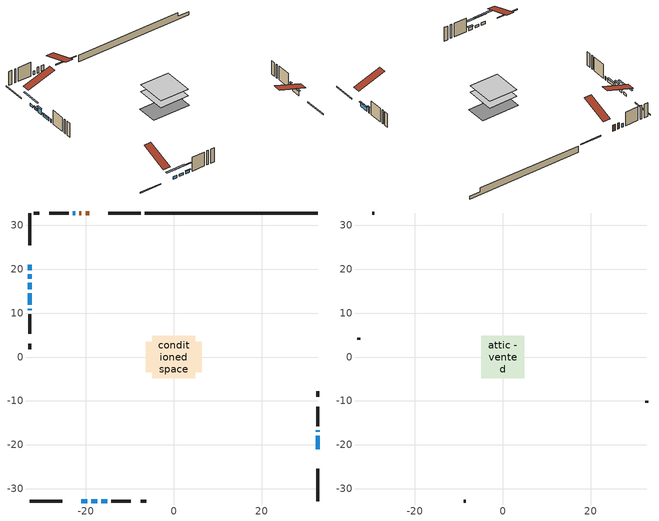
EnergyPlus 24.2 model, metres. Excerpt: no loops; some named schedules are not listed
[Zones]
conditioned space
 floor adiabatic (AdiabaticFloorConstruction): -4.87,-4.87 -4.87,4.87 4.87,4.87 4.87,-4.87 z3.51
 floor foundation (Slab1 construction): -6.4,-3.43 -6.4,3.43 6.4,3.43 6.4,-3.43 z-1.22
 wall outside (RimJoist1 construction): -7.51,32.73 -14.89,32.73 / -32.73,-32.73 -25.36,-32.73 / -32.73,32.73 -32.73,25.36 / 32.73,-32.73 32.73,-25.36 z1.07:1.37
 wall outside (AdiabaticWallConstruction 1): -19.24,32.73 -20.06,32.73 / -20.98,32.73 -21.49,32.73 z1.07:3.1
 wall outside (AdiabaticWallConstruction): 32.73,-21 32.73,-17.95 z1.07:2.49; -21,-32.73 -19.65,-32.73 / -32.73,18.76 -32.73,17.84 z1.07:1.99; -18.73,-32.73 -17.38,-32.73 z1.07:1.83; -32.73,21 -32.73,19.68 z1.07:1.86; 32.73,-17.03 32.73,-16.67 / -32.73,16.91 -32.73,15.44 z1.07:3.1; -16.45,-32.73 -15.13,-32.73 z1.07:2.01; -32.73,14.51 -32.73,11.87 z1.07:1.93; -32.73,10.94 -32.73,10.6 / -22.42,32.73 -22.97,32.73 z1.07:2.29
 wall outside (Wall1 construction): -23.9,32.73 -28.29,32.73 / -14.2,-32.73 -9.81,-32.73 / -32.73,9.67 -32.73,5.28 / 32.73,-15.74 32.73,-11.35 z1.07:5.95
 wall outside (Wall3 construction): -30.6,32.73 -31.81,32.73 / -7.5,-32.73 -6.29,-32.73 / -32.73,2.97 -32.73,1.76 / 32.73,-9.04 32.73,-7.83 z1.07:5.95
 wall foundation (FoundationWall1 construction): -6.58,32.73,-1.22 -6.58,32.73,1.07 28.8,32.73,1.07 28.8,32.73,-0.2 32.73,32.73,-0.2 32.73,32.73,-1.22
 window (WindowConstruction): 32.73,-21 32.73,-17.96 z1.07:2.49
 window (WindowConstruction 7): -21,-32.73 -19.66,-32.73 z1.07:1.98
 window (WindowConstruction 8): -18.73,-32.73 -17.38,-32.73 z1.07:1.83
 window (WindowConstruction 9): -32.73,21 -32.73,19.68 z1.07:1.86
 window (WindowConstruction 1): 32.73,-17.03 32.73,-16.67 z1.07:3.1
 window (WindowConstruction 2): -16.45,-32.73 -15.13,-32.73 z1.07:2.01
 window (WindowConstruction 3): -32.73,18.75 -32.73,17.84 z1.07:1.98
 window (WindowConstruction 4): -32.73,16.91 -32.73,15.44 z1.07:3.1
 window (WindowConstruction 5): -32.73,14.51 -32.73,11.87 z1.07:1.93
 window (WindowConstruction 10): -32.73,10.94 -32.73,10.6 z1.07:2.29
 window (WindowConstruction 6): -22.42,32.73 -22.97,32.73 z1.07:2.29
 door (Door): -19.24,32.73 -20.05,32.73 z1.07:3.1
 door (Door 1): -20.98,32.73 -21.49,32.73 z1.07:3.1
 ceiling adiabatic (AdiabaticFloorConstruction): 4.87,-4.87 4.87,4.87 -4.87,4.87 -4.87,-4.87 z3.51
attic - vented
 floor to conditioned space (Floor1 construction Reversed): -4.87,-4.87 -4.87,4.87 4.87,4.87 4.87,-4.87 z5.95
 wall outside (Wall2 construction): -29.22,32.73 -29.67,32.73 / -8.88,-32.73 -8.43,-32.73 / -32.73,4.35 -32.73,3.9 / 32.73,-10.42 32.73,-9.97 z1.07:5.95
 roof outside (Roof1 construction): -18.32,32.73,5.95 -18.32,23.24,9.11 -15.81,23.24,9.11 -15.81,32.73,5.95; -21.93,-32.73,5.95 -21.93,-23.24,9.11 -24.43,-23.24,9.11 -24.43,-32.73,5.95; -32.73,21.93,5.95 -23.24,21.93,9.11 -23.24,24.43,9.11 -32.73,24.43,5.95; 32.73,-21.93,5.95 23.24,-21.93,9.11 23.24,-24.43,9.11 32.73,-24.43,5.95
shading: 32.73,-17.75 32.73,-21.2 33.15,-21.2 33.15,-17.75 z2.69; -17.02,-32.73 -23.64,-32.73 -23.64,-33.15 -17.02,-33.15 z4.62; -14.74,-32.73 -21.37,-32.73 -21.37,-33.15 -14.74,-33.15 z4.47; -32.73,17.04 -32.73,23.64 -33.15,23.64 -33.15,17.04 z4.5; 32.73,-16.47 32.73,-17.23 33.15,-17.23 33.15,-16.47 z3.3; -14.93,-32.73 -16.65,-32.73 -16.65,-33.15 -14.93,-33.15 z2.21; -32.73,17.64 -32.73,18.96 -33.15,18.96 -33.15,17.64 z2.19; -32.73,15.24 -32.73,17.11 -33.15,17.11 -33.15,15.24 z3.3; -32.73,11.67 -32.73,14.71 -33.15,14.71 -33.15,11.67 z2.13
[Building]
Building 1: Terrain=Suburbs
[Site:Location]
Medicine Hat RCS_AB: Latitude {deg}=50.03; Longitude {deg}=-110.72; Time Zone {hr}=-7; Elevation {m}=715; Keep Site Location Information=Yes
[Site:GroundTemperature:Shallow]
0.918575, -1.32151, -1.5009, -0.437868, 3.82962, 8.07723, 11.7597, 14.0924, 14.2906, 12.3933, 8.80476, 4.68745
[Site:WaterMainsTemperature]
Calculation Method=Schedule; Temperature Schedule=mains temperature schedule
[Material] Roughness=Rough; Thermal Absorptance=0.9
Name | Thickness {m} | Conductivity {W/m-K} | Density {kg/m3} | Specific Heat {J/kg-K} | Solar Absorptance | Visible Absorptance
asphalt or fiberglass shingles | 0.00635 | 0.162714 | 1121.4 | 1465.45 | 0.4 | 0.4
ceiling loosefill ins | 0.0846667 | 0.0480833 | 16.02 | 1046.75 | 0.7 | 0.7
ceiling stud and cavity | 0.1397 | 0.0949009 | 65.682 | 1177.47 | 0.7 | 0.7
concrete 4.0 in. | 0.1016 | 1.803125 | 2242.8 | 837.4 | 0.7 | 0.7
concrete 8.0 in. | 0.2032 | 1.803125 | 2242.8 | 837.4 | 0.7 | 0.7
door material | 0.04445 | 0.327969 | 512.64 | 1214.23 | 0.7 | 0.7
floor covering | 0.0127 | 0.0433444 | 54.468 | 1339.84 | 0.6 | 0.6
floor rigid ins; wall rigid ins | 0.512978 | 0.029427 | 32.04 | 1214.23 | 0.7 | 0.7
floor stud and cavity | 0.1397 | 1.75129 | 37.0049 | 1207.88 | 0.7 | 0.7
furniture material conditioned space 1 | 0.1524 | 0.115458 | 640.8 | 1214.23 | 0.6 | 0.6
gypsum board | 0.0127 | 0.160291 | 801 | 837.4 | 0.6 | 0.6
osb sheathing 0.5 in. | 0.0127 | 0.115458 | 512.64 | 1214.23 | 0.7 | 0.7
osb sheathing 0.75 in. | 0.01905 | 0.115458 | 512.64 | 1214.23 | 0.7 | 0.7
osb sheathing 2.0 in. | 0.0508 | 0.115458 | 512.64 | 1214.23 | 0.7 | 0.7
rim joist stud and cavity | 0.0508 | 0.0454632 | 125.044 | 1163.47 | 0.6 | 0.6
wall stud and cavity | 0.1397 | 0.115654 | 139.0536 | 1170.24 | 0.7 | 0.7
wall stud and cavity 1 | 0.0889 | 6.9971 | 50.32683 | 1063.81 | 0.6 | 0.6
wall stud and cavity 2 | 0.1397 | 0.155561 | 139.0536 | 1170.24 | 0.7 | 0.7
wall stud and cavity 3 | 0.0889 | 0.380278 | 52.3479 | 1209.89 | 0.7 | 0.7
wall stud and cavity 4 | 0.0889 | 0.391764 | 83.0341 | 1211.67 | 0.7 | 0.7
wood siding | 0.0254 | 0.102417 | 544.68 | 1172.36 | 0.4 | 0.4
wood siding 1 | 0.00254 | 0.102417 | 544.68 | 1172.36 | 0.4 | 0.4
wood siding 2; wood siding 3; wood siding 4 | 0.0254 | 0.102417 | 544.68 | 1172.36 | 0.7 | 0.7
[WindowMaterial:SimpleGlazingSystem]
Name | U-Factor {W/m2-K} | Solar Heat Gain Coefficient
WindowMaterial | 3.03319 | 0.7
WindowMaterial 1 | 3.13766 | 0.57
WindowMaterial 10 | 6.00619 | 0.53
WindowMaterial 2 | 3.66174 | 0.69
WindowMaterial 3 | 3.82527 | 0.68
WindowMaterial 4 | 4.26247 | 0.67
WindowMaterial 5 | 3.704895 | 0.69
WindowMaterial 6 | 4.57874 | 0.61
WindowMaterial 7 | 3.667988 | 0.69
WindowMaterial 8 | 3.76906 | 0.68
WindowMaterial 9 | 3.75486 | 0.68
[Construction]
AdiabaticFloorConstruction: floor stud and cavity, floor rigid ins, osb sheathing 0.75 in., floor covering
AdiabaticWallConstruction: wood siding 3, wall rigid ins, wall stud and cavity 3, gypsum board
AdiabaticWallConstruction 1: wood siding 4, wall rigid ins, wall stud and cavity 3, gypsum board
Door; Door 1: door material
Floor1 construction Reversed: gypsum board, ceiling stud and cavity, ceiling loosefill ins
FoundationWall1 construction: concrete 8.0 in.
furniture construction conditioned space 1: furniture material conditioned space 1
PartitionWallConstruction: gypsum board, wall stud and cavity 4, gypsum board
RimJoist1 construction: wood siding 2, osb sheathing 2.0 in., rim joist stud and cavity
Roof1 construction: asphalt or fiberglass shingles
Slab1 construction: concrete 4.0 in.
Wall1 construction: wood siding, osb sheathing 0.5 in., wall stud and cavity, gypsum board
Wall2 construction: wood siding 1, wall stud and cavity 1
Wall3 construction: wood siding, osb sheathing 0.5 in., wall stud and cavity 2, gypsum board
WindowConstruction: WindowMaterial
WindowConstruction 1: WindowMaterial 1
WindowConstruction 10: WindowMaterial 10
WindowConstruction 2: WindowMaterial 2
WindowConstruction 3: WindowMaterial 3
WindowConstruction 4: WindowMaterial 4
WindowConstruction 5: WindowMaterial 5
WindowConstruction 6: WindowMaterial 6
WindowConstruction 7: WindowMaterial 7
WindowConstruction 8: WindowMaterial 8
WindowConstruction 9: WindowMaterial 9
[Zone] Multiplier=1; Part of Total Floor Area=Yes
Name | Volume {m3}
attic - vented | 48.7631
conditioned space | 459
[Space]
Name | Zone | Volume {m3}
attic - vented 1 | attic - vented | 48.7631
conditioned space 1 | conditioned space | 459
[ZoneInfiltration:EffectiveLeakageArea]
infil attic - vented 1: Zone or Space=attic - vented 1; Schedule=Always On Discrete; Effective Air Leakage Area {cm2}=3560.63; Stack Coefficient=0.000559118; Wind Coefficient=1.59761e-05
[ZoneMixing]
whole house fan mix: Zone or Space=attic - vented; Schedule=Always On Continuous; Design Flow Rate Calculation Method=Flow/Zone; Design Flow Rate {m3/s}=0; Source Zone or Space=conditioned space
[SurfaceProperty:ExposedFoundationPerimeter]
Slab1: Exposed Perimeter Calculation Method=TotalExposedPerimeter; Total Exposed Perimeter {m}=39.319
[InternalMass] Zone or ZoneList=conditioned space; Space or SpaceList=conditioned space 1
Name | Construction | Surface Area {m2}
furniture mass conditioned space 1 | furniture construction conditioned space 1 | 73.0801
partition wall mass | PartitionWallConstruction | 182.7
[Lights]
interior lighting: Zone or ZoneList or Space or SpaceList=conditioned space 1; Schedule=interior lighting schedule; Design Level Calculation Method=LightingLevel; Lighting Level {W}=343.2; Return Air Fraction=0; Fraction Radiant=0.6; Fraction Visible=0.2; Fraction Replaceable=1
[People]
occupants: Zone or ZoneList or Space or SpaceList=conditioned space 1; Number of People Schedule=occupants schedule; Number of People Calculation Method=People; Number of People=3; Fraction Radiant=0.314171; Sensible Heat Fraction=0.56303; Activity Level Schedule=occupants activity schedule; Carbon Dioxide Generation Rate {m3/s-W}=0; Enable ASHRAE 55 Comfort Warnings=No; Mean Radiant Temperature Calculation Type=EnclosureAveraged
[ElectricEquipment] Zone or ZoneList or Space or SpaceList=conditioned space 1; Design Level Calculation Method=EquipmentLevel
Name | Schedule | Design Level {W} | Fraction Latent | Fraction Radiant | Fraction Lost
clothes dryer | clothes dryer schedule | 140.772 | 0.015 | 0.081 | 0.85
clothes washer | clothes washer schedule | 32.1985 | 0.03 | 0.162 | 0.7
cooking range | cooking range schedule | 215.147 | 0.08 | 0.432 | 0.2
dishwasher | dishwasher schedule | 66.8632 | 0.3 | 0.18 | 0.4
fridge | fridge schedule | 72.9452 | 0 | 0.6 | 0
mech vent bath fan 0 | mech vent bath fan 0 schedule | 50.2 | 0 | 0 | 1
mech vent house fan | mech vent house fan schedule | 0 | 0 | 0 | 1
mech vent house fan cfis | mech vent house fan cfis schedule | 0 | 0 | 0 | 0
misc plug loads | misc plug loads schedule | 494.7 | 0.045 | 0.513 | 0.1
whole house fan | Always On Discrete | 0 | 0 | 0 | 1
[OtherEquipment] Zone or ZoneList or Space or SpaceList=conditioned space 1; Design Level Calculation Method=EquipmentLevel
Name | Fuel Type | Schedule | Design Level {W} | Fraction Latent | Fraction Radiant | Fraction Lost
clothes dryer 1 | Electricity | clothes dryer schedule | 0 | 0.015 | 0.081 | 0.85
cooking range 1 | Electricity | cooking range schedule | 0 | 0.08 | 0.432 | 0.2
general water use latent | None | general water use schedule | 62.594 | 1 | 0 | 0
general water use sensible | None | general water use schedule | -61.6891 | 0 | 0.6 | 0
mech vent house fan latent load | None | Always On Discrete | 0 | 1 | 0 | 0
mech vent house fan sensible load | None | Always On Discrete | 0 | 0 | 0 | 0
water heater energy adjustment1 | NaturalGas | Always On Discrete | 0.01 | 0 | 0 | 1
[ZoneInfiltration:DesignFlowRate] Zone or ZoneList or Space or SpaceList=conditioned space 1; Schedule=Always On Discrete; Design Flow Rate Calculation Method=Flow/Zone; Design Flow Rate {m3/s}=0
infil flow; natural vent flow; whole house fan flow
[Foundation:Kiva]
Foundation Kiva 1: Initial Indoor Air Temperature {C}=18; Wall Height Above Grade {m}=1.07; Wall Depth Below Slab {m}=0.2032
[Foundation:Kiva:Settings]
Soil Conductivity {W/m-K}=0.849921; Soil Density {kg/m3}=1842.3; Soil Specific Heat {J/kg-K}=418.7; Ground Solar Absorptivity=0.9; Ground Thermal Absorptivity=0.9; Ground Surface Roughness {m}=0.03; Far-Field Width {m}=40; Deep-Ground Boundary Condition=ZeroFlux; Deep-Ground Depth {m}=40; Minimum Cell Dimension {m}=0.2; Maximum Cell Growth Coefficient=3; Simulation Timestep=Timestep
[Exterior:Lights]
exterior lighting: Schedule=exterior lighting schedule; Design Level {W}=75.6
[Schedule:Constant]
Name | Hourly Value
Always On Continuous; mech vent house fan schedule; mech vent house fan cfis schedule; Always On Discrete | 1
occupants activity schedule | 117.228
fridge schedule | 0
[Schedule:Day:Interval]
interior lighting schedule day: No, 01:00, 0.108182, 04:00, 0.0901515, 05:00, 0.0991667, 06:00, 0.162273, 07:00, 0.270455, 08:00, 0.342576, 10:00, 0.369621, 11:00, 0.351591, 12:00, 0.333561, 13:00, 0.324545, 14:00, 0.31553, 15:00, 0.333561, 16:00, 0.369621, 17:00, 0.450758, 18:00, 0.585985, 19:00, 0.775303, 20:00, 0.955606, 21:00, 0.991667, 22:00, 0.712197, 23:00, 0.360606, 24:00, 0.162273
interior lighting schedule default day: No, 24:00, 0
[Schedule:Week:Daily]
interior lighting schedule Week Rule - Jan1-Jan27: interior lighting schedule day, interior lighting schedule day, interior lighting schedule day, interior lighting schedule day, interior lighting schedule day, interior lighting schedule day, interior lighting schedule day, interior lighting schedule default day, interior lighting schedule default day, interior lighting schedule default day, interior lighting schedule default day, interior lighting schedule default day
interior lighting schedule Week Rule - Jan28-Feb3: interior lighting schedule day, interior lighting schedule day, interior lighting schedule day, interior lighting schedule day, interior lighting schedule day 1, interior lighting schedule day 1, interior lighting schedule day 1, interior lighting schedule default day, interior lighting schedule default day, interior lighting schedule default day, interior lighting schedule default day, interior lighting schedule default day
interior lighting schedule Week Rule - Feb4-Feb24: interior lighting schedule day 1, interior lighting schedule day 1, interior lighting schedule day 1, interior lighting schedule day 1, interior lighting schedule day 1, interior lighting schedule day 1, interior lighting schedule day 1, interior lighting schedule default day, interior lighting schedule default day, interior lighting schedule default day, interior lighting schedule default day, interior lighting schedule default day
interior lighting schedule Week Rule - Feb25-Mar3: interior lighting schedule day 1, interior lighting schedule day 1, interior lighting schedule day 1, interior lighting schedule day 1, interior lighting schedule day 2, interior lighting schedule day 2, interior lighting schedule day 2, interior lighting schedule default day, interior lighting schedule default day, interior lighting schedule default day, interior lighting schedule default day, interior lighting schedule default day
interior lighting schedule Week Rule - Mar4-Mar31: interior lighting schedule day 2, interior lighting schedule day 2, interior lighting schedule day 2, interior lighting schedule day 2, interior lighting schedule day 2, interior lighting schedule day 2, interior lighting schedule day 2, interior lighting schedule default day, interior lighting schedule default day, interior lighting schedule default day, interior lighting schedule default day, interior lighting schedule default day
interior lighting schedule Week Rule - Apr1-Apr28: interior lighting schedule day 3, interior lighting schedule day 3, interior lighting schedule day 3, interior lighting schedule day 3, interior lighting schedule day 3, interior lighting schedule day 3, interior lighting schedule day 3, interior lighting schedule default day, interior lighting schedule default day, interior lighting schedule default day, interior lighting schedule default day, interior lighting schedule default day
interior lighting schedule Week Rule - Apr29-May5: interior lighting schedule day 3, interior lighting schedule day 3, interior lighting schedule day 4, interior lighting schedule day 4, interior lighting schedule day 4, interior lighting schedule day 4, interior lighting schedule day 4, interior lighting schedule default day, interior lighting schedule default day, interior lighting schedule default day, interior lighting schedule default day, interior lighting schedule default day
interior lighting schedule Week Rule - May6-May26: interior lighting schedule day 4, interior lighting schedule day 4, interior lighting schedule day 4, interior lighting schedule day 4, interior lighting schedule day 4, interior lighting schedule day 4, interior lighting schedule day 4, interior lighting schedule default day, interior lighting schedule default day, interior lighting schedule default day, interior lighting schedule default day, interior lighting schedule default day
interior lighting schedule Week Rule - May27-Jun2: interior lighting schedule day 4, interior lighting schedule day 4, interior lighting schedule day 4, interior lighting schedule day 4, interior lighting schedule day 4, interior lighting schedule day 5, interior lighting schedule day 5, interior lighting schedule default day, interior lighting schedule default day, interior lighting schedule default day, interior lighting schedule default day, interior lighting schedule default day
interior lighting schedule Week Rule - Jun3-Jun30: interior lighting schedule day 5, interior lighting schedule day 5, interior lighting schedule day 5, interior lighting schedule day 5, interior lighting schedule day 5, interior lighting schedule day 5, interior lighting schedule day 5, interior lighting schedule default day, interior lighting schedule default day, interior lighting schedule default day, interior lighting schedule default day, interior lighting schedule default day
interior lighting schedule Week Rule - Jul1-Jul28: interior lighting schedule day 6, interior lighting schedule day 6, interior lighting schedule day 6, interior lighting schedule day 6, interior lighting schedule day 6, interior lighting schedule day 6, interior lighting schedule day 6, interior lighting schedule default day, interior lighting schedule default day, interior lighting schedule default day, interior lighting schedule default day, interior lighting schedule default day
interior lighting schedule Week Rule - Jul29-Aug4: interior lighting schedule day 6, interior lighting schedule day 6, interior lighting schedule day 6, interior lighting schedule day 7, interior lighting schedule day 7, interior lighting schedule day 7, interior lighting schedule day 7, interior lighting schedule default day, interior lighting schedule default day, interior lighting schedule default day, interior lighting schedule default day, interior lighting schedule default day
interior lighting schedule Week Rule - Aug5-Aug25: interior lighting schedule day 7, interior lighting schedule day 7, interior lighting schedule day 7, interior lighting schedule day 7, interior lighting schedule day 7, interior lighting schedule day 7, interior lighting schedule day 7, interior lighting schedule default day, interior lighting schedule default day, interior lighting schedule default day, interior lighting schedule default day, interior lighting schedule default day
interior lighting schedule Week Rule - Aug26-Sep1: interior lighting schedule day 7, interior lighting schedule day 7, interior lighting schedule day 7, interior lighting schedule day 7, interior lighting schedule day 7, interior lighting schedule day 7, interior lighting schedule day 8, interior lighting schedule default day, interior lighting schedule default day, interior lighting schedule default day, interior lighting schedule default day, interior lighting schedule default day
interior lighting schedule Week Rule - Sep2-Sep29: interior lighting schedule day 8, interior lighting schedule day 8, interior lighting schedule day 8, interior lighting schedule day 8, interior lighting schedule day 8, interior lighting schedule day 8, interior lighting schedule day 8, interior lighting schedule default day, interior lighting schedule default day, interior lighting schedule default day, interior lighting schedule default day, interior lighting schedule default day
interior lighting schedule Week Rule - Sep30-Oct6: interior lighting schedule day 8, interior lighting schedule day 9, interior lighting schedule day 9, interior lighting schedule day 9, interior lighting schedule day 9, interior lighting schedule day 9, interior lighting schedule day 9, interior lighting schedule default day, interior lighting schedule default day, interior lighting schedule default day, interior lighting schedule default day, interior lighting schedule default day
interior lighting schedule Week Rule - Oct7-Oct27: interior lighting schedule day 9, interior lighting schedule day 9, interior lighting schedule day 9, interior lighting schedule day 9, interior lighting schedule day 9, interior lighting schedule day 9, interior lighting schedule day 9, interior lighting schedule default day, interior lighting schedule default day, interior lighting schedule default day, interior lighting schedule default day, interior lighting schedule default day
interior lighting schedule Week Rule - Oct28-Nov3: interior lighting schedule day 9, interior lighting schedule day 9, interior lighting schedule day 9, interior lighting schedule day 9, interior lighting schedule day 10, interior lighting schedule day 10, interior lighting schedule day 10, interior lighting schedule default day, interior lighting schedule default day, interior lighting schedule default day, interior lighting schedule default day, interior lighting schedule default day
interior lighting schedule Week Rule - Nov4-Nov24: interior lighting schedule day 10, interior lighting schedule day 10, interior lighting schedule day 10, interior lighting schedule day 10, interior lighting schedule day 10, interior lighting schedule day 10, interior lighting schedule day 10, interior lighting schedule default day, interior lighting schedule default day, interior lighting schedule default day, interior lighting schedule default day, interior lighting schedule default day
interior lighting schedule Week Rule - Nov25-Dec1: interior lighting schedule day 10, interior lighting schedule day 10, interior lighting schedule day 10, interior lighting schedule day 10, interior lighting schedule day 10, interior lighting schedule day 10, interior lighting schedule day 11, interior lighting schedule default day, interior lighting schedule default day, interior lighting schedule default day, interior lighting schedule default day, interior lighting schedule default day
interior lighting schedule Week Rule - Dec2-Dec31: interior lighting schedule day 11, interior lighting schedule day 11, interior lighting schedule day 11, interior lighting schedule day 11, interior lighting schedule day 11, interior lighting schedule day 11, interior lighting schedule day 11, interior lighting schedule default day, interior lighting schedule default day, interior lighting schedule default day, interior lighting schedule default day, interior lighting schedule default day
occupants schedule Week Rule - Jan1-Dec31: occupants schedule day, occupants schedule day, occupants schedule day, occupants schedule day, occupants schedule day, occupants schedule day, occupants schedule day, occupants schedule default day, occupants schedule default day, occupants schedule default day, occupants schedule default day, occupants schedule default day
clothes dryer schedule Week Rule - Jan1-Dec31: clothes dryer schedule day, clothes dryer schedule day, clothes dryer schedule day, clothes dryer schedule day, clothes dryer schedule day, clothes dryer schedule day, clothes dryer schedule day, clothes dryer schedule default day, clothes dryer schedule default day, clothes dryer schedule default day, clothes dryer schedule default day, clothes dryer schedule default day
clothes washer schedule Week Rule - Jan1-Dec31: clothes washer schedule day, clothes washer schedule day, clothes washer schedule day, clothes washer schedule day, clothes washer schedule day, clothes washer schedule day, clothes washer schedule day, clothes washer schedule default day, clothes washer schedule default day, clothes washer schedule default day, clothes washer schedule default day, clothes washer schedule default day
cooking range schedule Week Rule - Jan1-Dec31: cooking range schedule day, cooking range schedule day, cooking range schedule day, cooking range schedule day, cooking range schedule day, cooking range schedule day, cooking range schedule day, cooking range schedule default day, cooking range schedule default day, cooking range schedule default day, cooking range schedule default day, cooking range schedule default day
dishwasher schedule Week Rule - Jan1-Dec31: dishwasher schedule day, dishwasher schedule day, dishwasher schedule day, dishwasher schedule day, dishwasher schedule day, dishwasher schedule day, dishwasher schedule day, dishwasher schedule default day, dishwasher schedule default day, dishwasher schedule default day, dishwasher schedule default day, dishwasher schedule default day
mech vent bath fan 0 schedule Week Rule - Jan1-Dec31: mech vent bath fan 0 schedule day, mech vent bath fan 0 schedule day, mech vent bath fan 0 schedule day, mech vent bath fan 0 schedule day, mech vent bath fan 0 schedule day, mech vent bath fan 0 schedule day, mech vent bath fan 0 schedule day, mech vent bath fan 0 schedule default day, mech vent bath fan 0 schedule default day, mech vent bath fan 0 schedule default day, mech vent bath fan 0 schedule default day, mech vent bath fan 0 schedule default day
misc plug loads schedule Week Rule - Jan1-Dec31: misc plug loads schedule day, misc plug loads schedule day, misc plug loads schedule day, misc plug loads schedule day, misc plug loads schedule day, misc plug loads schedule day, misc plug loads schedule day, misc plug loads schedule default day, misc plug loads schedule default day, misc plug loads schedule default day, misc plug loads schedule default day, misc plug loads schedule default day
general water use schedule Week Rule - Jan1-Dec31: general water use schedule day, general water use schedule day, general water use schedule day, general water use schedule day, general water use schedule day, general water use schedule day, general water use schedule day, general water use schedule default day, general water use schedule default day, general water use schedule default day, general water use schedule default day, general water use schedule default day
exterior lighting schedule Week Rule - Jan1-Jan27: exterior lighting schedule day, exterior lighting schedule day, exterior lighting schedule day, exterior lighting schedule day, exterior lighting schedule day, exterior lighting schedule day, exterior lighting schedule day, exterior lighting schedule default day, exterior lighting schedule default day, exterior lighting schedule default day, exterior lighting schedule default day, exterior lighting schedule default day
exterior lighting schedule Week Rule - Jan28-Feb3: exterior lighting schedule day, exterior lighting schedule day, exterior lighting schedule day, exterior lighting schedule day, exterior lighting schedule day 1, exterior lighting schedule day 1, exterior lighting schedule day 1, exterior lighting schedule default day, exterior lighting schedule default day, exterior lighting schedule default day, exterior lighting schedule default day, exterior lighting schedule default day
exterior lighting schedule Week Rule - Feb4-Feb24: exterior lighting schedule day 1, exterior lighting schedule day 1, exterior lighting schedule day 1, exterior lighting schedule day 1, exterior lighting schedule day 1, exterior lighting schedule day 1, exterior lighting schedule day 1, exterior lighting schedule default day, exterior lighting schedule default day, exterior lighting schedule default day, exterior lighting schedule default day, exterior lighting schedule default day
exterior lighting schedule Week Rule - Feb25-Mar3: exterior lighting schedule day 1, exterior lighting schedule day 1, exterior lighting schedule day 1, exterior lighting schedule day 1, exterior lighting schedule day 2, exterior lighting schedule day 2, exterior lighting schedule day 2, exterior lighting schedule default day, exterior lighting schedule default day, exterior lighting schedule default day, exterior lighting schedule default day, exterior lighting schedule default day
exterior lighting schedule Week Rule - Mar4-Mar31: exterior lighting schedule day 2, exterior lighting schedule day 2, exterior lighting schedule day 2, exterior lighting schedule day 2, exterior lighting schedule day 2, exterior lighting schedule day 2, exterior lighting schedule day 2, exterior lighting schedule default day, exterior lighting schedule default day, exterior lighting schedule default day, exterior lighting schedule default day, exterior lighting schedule default day
exterior lighting schedule Week Rule - Apr1-Apr28: exterior lighting schedule day 3, exterior lighting schedule day 3, exterior lighting schedule day 3, exterior lighting schedule day 3, exterior lighting schedule day 3, exterior lighting schedule day 3, exterior lighting schedule day 3, exterior lighting schedule default day, exterior lighting schedule default day, exterior lighting schedule default day, exterior lighting schedule default day, exterior lighting schedule default day
exterior lighting schedule Week Rule - Apr29-May5: exterior lighting schedule day 3, exterior lighting schedule day 3, exterior lighting schedule day 4, exterior lighting schedule day 4, exterior lighting schedule day 4, exterior lighting schedule day 4, exterior lighting schedule day 4, exterior lighting schedule default day, exterior lighting schedule default day, exterior lighting schedule default day, exterior lighting schedule default day, exterior lighting schedule default day
exterior lighting schedule Week Rule - May6-May26: exterior lighting schedule day 4, exterior lighting schedule day 4, exterior lighting schedule day 4, exterior lighting schedule day 4, exterior lighting schedule day 4, exterior lighting schedule day 4, exterior lighting schedule day 4, exterior lighting schedule default day, exterior lighting schedule default day, exterior lighting schedule default day, exterior lighting schedule default day, exterior lighting schedule default day
exterior lighting schedule Week Rule - May27-Jun2: exterior lighting schedule day 4, exterior lighting schedule day 4, exterior lighting schedule day 4, exterior lighting schedule day 4, exterior lighting schedule day 4, exterior lighting schedule day 5, exterior lighting schedule day 5, exterior lighting schedule default day, exterior lighting schedule default day, exterior lighting schedule default day, exterior lighting schedule default day, exterior lighting schedule default day
exterior lighting schedule Week Rule - Jun3-Jun30: exterior lighting schedule day 5, exterior lighting schedule day 5, exterior lighting schedule day 5, exterior lighting schedule day 5, exterior lighting schedule day 5, exterior lighting schedule day 5, exterior lighting schedule day 5, exterior lighting schedule default day, exterior lighting schedule default day, exterior lighting schedule default day, exterior lighting schedule default day, exterior lighting schedule default day
exterior lighting schedule Week Rule - Jul1-Jul28: exterior lighting schedule day 6, exterior lighting schedule day 6, exterior lighting schedule day 6, exterior lighting schedule day 6, exterior lighting schedule day 6, exterior lighting schedule day 6, exterior lighting schedule day 6, exterior lighting schedule default day, exterior lighting schedule default day, exterior lighting schedule default day, exterior lighting schedule default day, exterior lighting schedule default day
exterior lighting schedule Week Rule - Jul29-Aug4: exterior lighting schedule day 6, exterior lighting schedule day 6, exterior lighting schedule day 6, exterior lighting schedule day 7, exterior lighting schedule day 7, exterior lighting schedule day 7, exterior lighting schedule day 7, exterior lighting schedule default day, exterior lighting schedule default day, exterior lighting schedule default day, exterior lighting schedule default day, exterior lighting schedule default day
exterior lighting schedule Week Rule - Aug5-Aug25: exterior lighting schedule day 7, exterior lighting schedule day 7, exterior lighting schedule day 7, exterior lighting schedule day 7, exterior lighting schedule day 7, exterior lighting schedule day 7, exterior lighting schedule day 7, exterior lighting schedule default day, exterior lighting schedule default day, exterior lighting schedule default day, exterior lighting schedule default day, exterior lighting schedule default day
exterior lighting schedule Week Rule - Aug26-Sep1: exterior lighting schedule day 7, exterior lighting schedule day 7, exterior lighting schedule day 7, exterior lighting schedule day 7, exterior lighting schedule day 7, exterior lighting schedule day 7, exterior lighting schedule day 8, exterior lighting schedule default day, exterior lighting schedule default day, exterior lighting schedule default day, exterior lighting schedule default day, exterior lighting schedule default day
exterior lighting schedule Week Rule - Sep2-Sep29: exterior lighting schedule day 8, exterior lighting schedule day 8, exterior lighting schedule day 8, exterior lighting schedule day 8, exterior lighting schedule day 8, exterior lighting schedule day 8, exterior lighting schedule day 8, exterior lighting schedule default day, exterior lighting schedule default day, exterior lighting schedule default day, exterior lighting schedule default day, exterior lighting schedule default day
exterior lighting schedule Week Rule - Sep30-Oct6: exterior lighting schedule day 8, exterior lighting schedule day 9, exterior lighting schedule day 9, exterior lighting schedule day 9, exterior lighting schedule day 9, exterior lighting schedule day 9, exterior lighting schedule day 9, exterior lighting schedule default day, exterior lighting schedule default day, exterior lighting schedule default day, exterior lighting schedule default day, exterior lighting schedule default day
exterior lighting schedule Week Rule - Oct7-Oct27: exterior lighting schedule day 9, exterior lighting schedule day 9, exterior lighting schedule day 9, exterior lighting schedule day 9, exterior lighting schedule day 9, exterior lighting schedule day 9, exterior lighting schedule day 9, exterior lighting schedule default day, exterior lighting schedule default day, exterior lighting schedule default day, exterior lighting schedule default day, exterior lighting schedule default day
exterior lighting schedule Week Rule - Oct28-Nov3: exterior lighting schedule day 9, exterior lighting schedule day 9, exterior lighting schedule day 9, exterior lighting schedule day 9, exterior lighting schedule day 10, exterior lighting schedule day 10, exterior lighting schedule day 10, exterior lighting schedule default day, exterior lighting schedule default day, exterior lighting schedule default day, exterior lighting schedule default day, exterior lighting schedule default day
exterior lighting schedule Week Rule - Nov4-Nov24: exterior lighting schedule day 10, exterior lighting schedule day 10, exterior lighting schedule day 10, exterior lighting schedule day 10, exterior lighting schedule day 10, exterior lighting schedule day 10, exterior lighting schedule day 10, exterior lighting schedule default day, exterior lighting schedule default day, exterior lighting schedule default day, exterior lighting schedule default day, exterior lighting schedule default day
exterior lighting schedule Week Rule - Nov25-Dec1: exterior lighting schedule day 10, exterior lighting schedule day 10, exterior lighting schedule day 10, exterior lighting schedule day 10, exterior lighting schedule day 10, exterior lighting schedule day 10, exterior lighting schedule day 11, exterior lighting schedule default day, exterior lighting schedule default day, exterior lighting schedule default day, exterior lighting schedule default day, exterior lighting schedule default day
exterior lighting schedule Week Rule - Dec2-Dec31: exterior lighting schedule day 11, exterior lighting schedule day 11, exterior lighting schedule day 11, exterior lighting schedule day 11, exterior lighting schedule day 11, exterior lighting schedule day 11, exterior lighting schedule day 11, exterior lighting schedule default day, exterior lighting schedule default day, exterior lighting schedule default day, exterior lighting schedule default day, exterior lighting schedule default day
[Schedule:Year]
interior lighting schedule: interior lighting schedule Week Rule - Jan1-Jan27, 1, 1, 1, 27, interior lighting schedule Week Rule - Jan28-Feb3, 1, 28, 2, 3, interior lighting schedule Week Rule - Feb4-Feb24, 2, 4, 2, 24, interior lighting schedule Week Rule - Feb25-Mar3, 2, 25, 3, 3, interior lighting schedule Week Rule - Mar4-Mar31, 3, 4, 3, 31, interior lighting schedule Week Rule - Apr1-Apr28, 4, 1, 4, 28, interior lighting schedule Week Rule - Apr29-May5, 4, 29, 5, 5, interior lighting schedule Week Rule - May6-May26, 5, 6, 5, 26, interior lighting schedule Week Rule - May27-Jun2, 5, 27, 6, 2, interior lighting schedule Week Rule - Jun3-Jun30, 6, 3, 6, 30, interior lighting schedule Week Rule - Jul1-Jul28, 7, 1, 7, 28, interior lighting schedule Week Rule - Jul29-Aug4, 7, 29, 8, 4, interior lighting schedule Week Rule - Aug5-Aug25, 8, 5, 8, 25, interior lighting schedule Week Rule - Aug26-Sep1, 8, 26, 9, 1, interior lighting schedule Week Rule - Sep2-Sep29, 9, 2, 9, 29, interior lighting schedule Week Rule - Sep30-Oct6, 9, 30, 10, 6, interior lighting schedule Week Rule - Oct7-Oct27, 10, 7, 10, 27, interior lighting schedule Week Rule - Oct28-Nov3, 10, 28, 11, 3, interior lighting schedule Week Rule - Nov4-Nov24, 11, 4, 11, 24, interior lighting schedule Week Rule - Nov25-Dec1, 11, 25, 12, 1, interior lighting schedule Week Rule - Dec2-Dec31, 12, 2, 12, 31
occupants schedule: occupants schedule Week Rule - Jan1-Dec31, 1, 1, 12, 31
clothes dryer schedule: clothes dryer schedule Week Rule - Jan1-Dec31, 1, 1, 12, 31
clothes washer schedule: clothes washer schedule Week Rule - Jan1-Dec31, 1, 1, 12, 31
cooking range schedule: cooking range schedule Week Rule - Jan1-Dec31, 1, 1, 12, 31
dishwasher schedule: dishwasher schedule Week Rule - Jan1-Dec31, 1, 1, 12, 31
mech vent bath fan 0 schedule: mech vent bath fan 0 schedule Week Rule - Jan1-Dec31, 1, 1, 12, 31
misc plug loads schedule: misc plug loads schedule Week Rule - Jan1-Dec31, 1, 1, 12, 31
general water use schedule: general water use schedule Week Rule - Jan1-Dec31, 1, 1, 12, 31
exterior lighting schedule: exterior lighting schedule Week Rule - Jan1-Jan27, 1, 1, 1, 27, exterior lighting schedule Week Rule - Jan28-Feb3, 1, 28, 2, 3, exterior lighting schedule Week Rule - Feb4-Feb24, 2, 4, 2, 24, exterior lighting schedule Week Rule - Feb25-Mar3, 2, 25, 3, 3, exterior lighting schedule Week Rule - Mar4-Mar31, 3, 4, 3, 31, exterior lighting schedule Week Rule - Apr1-Apr28, 4, 1, 4, 28, exterior lighting schedule Week Rule - Apr29-May5, 4, 29, 5, 5, exterior lighting schedule Week Rule - May6-May26, 5, 6, 5, 26, exterior lighting schedule Week Rule - May27-Jun2, 5, 27, 6, 2, exterior lighting schedule Week Rule - Jun3-Jun30, 6, 3, 6, 30, exterior lighting schedule Week Rule - Jul1-Jul28, 7, 1, 7, 28, exterior lighting schedule Week Rule - Jul29-Aug4, 7, 29, 8, 4, exterior lighting schedule Week Rule - Aug5-Aug25, 8, 5, 8, 25, exterior lighting schedule Week Rule - Aug26-Sep1, 8, 26, 9, 1, exterior lighting schedule Week Rule - Sep2-Sep29, 9, 2, 9, 29, exterior lighting schedule Week Rule - Sep30-Oct6, 9, 30, 10, 6, exterior lighting schedule Week Rule - Oct7-Oct27, 10, 7, 10, 27, exterior lighting schedule Week Rule - Oct28-Nov3, 10, 28, 11, 3, exterior lighting schedule Week Rule - Nov4-Nov24, 11, 4, 11, 24, exterior lighting schedule Week Rule - Nov25-Dec1, 11, 25, 12, 1, exterior lighting schedule Week Rule - Dec2-Dec31, 12, 2, 12, 31
[Schedule:Compact]
mains temperature schedule: Through: 01/01, For: AllDays, Until: 24:00, 5.80444, Through: 01/02, For: AllDays, Until: 24:00, 5.73056, Through: 01/03, For: AllDays, Until: 24:00, 5.65722, Through: 01/04, For: AllDays, Until: 24:00, 5.58556, Through: 01/05, For: AllDays, Until: 24:00, 5.515, Through: 01/06, For: AllDays, Until: 24:00, 5.44556, Through: 01/07, For: AllDays, Until: 24:00, 5.37722, Through: 01/08, For: AllDays, Until: 24:00, 5.31056, Through: 01/09, For: AllDays, Until: 24:00, 5.24444, Through: 01/10, For: AllDays, Until: 24:00, 5.18, Through: 01/11, For: AllDays, Until: 24:00, 5.11722, Through: 01/12, For: AllDays, Until: 24:00, 5.055, Through: 01/13, For: AllDays, Until: 24:00, 4.99444, Through: 01/14, For: AllDays, Until: 24:00, 4.93556, Through: 01/15, For: AllDays, Until: 24:00, 4.87778, Through: 01/16, For: AllDays, Until: 24:00, 4.82111, Through: 01/17, For: AllDays, Until: 24:00, 4.76611, Through: 01/18, For: AllDays, Until: 24:00, 4.71278, Through: 01/19, For: AllDays, Until: 24:00, 4.66056, Through: 01/20, For: AllDays, Until: 24:00, 4.61, Through: 01/21, For: AllDays, Until: 24:00, 4.56056, Through: 01/22, For: AllDays, Until: 24:00, 4.51278, Through: 01/23, For: AllDays, Until: 24:00, 4.46667, Through: 01/24, For: AllDays, Until: 24:00, 4.42222, Through: 01/25, For: AllDays, Until: 24:00, 4.37889, Through: 01/26, For: AllDays, Until: 24:00, 4.33722, Through: 01/27, For: AllDays, Until: 24:00, 4.29722, Through: 01/28, For: AllDays, Until: 24:00, 4.25833, Through: 01/29, For: AllDays, Until: 24:00, 4.22167, Through: 01/30, For: AllDays, Until: 24:00, 4.18611, Through: 01/31, For: AllDays, Until: 24:00, 4.15222, Through: 02/01, For: AllDays, Until: 24:00, 4.12, Through: 02/02, For: AllDays, Until: 24:00, 4.08944, Through: 02/03, For: AllDays, Until: 24:00, 4.06056, Through: 02/04, For: AllDays, Until: 24:00, 4.03333, Through: 02/05, For: AllDays, Until: 24:00, 4.00778, Through: 02/06, For: AllDays, Until: 24:00, 3.98333, Through: 02/07, For: AllDays, Until: 24:00, 3.96111, Through: 02/08, For: AllDays, Until: 24:00, 3.94056, Through: 02/09, For: AllDays, Until: 24:00, 3.92167, Through: 02/10, For: AllDays, Until: 24:00, 3.90389, Through: 02/11, For: AllDays, Until: 24:00, 3.88833, Through: 02/12, For: AllDays, Until: 24:00, 3.87444, Through: 02/13, For: AllDays, Until: 24:00, 3.86167, Through: 02/14, For: AllDays, Until: 24:00, 3.85111, Through: 02/15, For: AllDays, Until: 24:00, 3.84222, Through: 02/16, For: AllDays, Until: 24:00, 3.835, Through: 02/17, For: AllDays, Until: 24:00, 3.82944, Through: 02/18, For: AllDays, Until: 24:00, 3.82556, Through: 02/19, For: AllDays, Until: 24:00, 3.82333, Through: 02/20, For: AllDays, Until: 24:00, 3.82278, Through: 02/21, For: AllDays, Until: 24:00, 3.82389, Through: 02/22, For: AllDays, Until: 24:00, 3.82722, Through: 02/23, For: AllDays, Until: 24:00, 3.83167, Through: 02/24, For: AllDays, Until: 24:00, 3.83778, Through: 02/25, For: AllDays, Until: 24:00, 3.84611, Through: 02/26, For: AllDays, Until: 24:00, 3.85556, Through: 02/27, For: AllDays, Until: 24:00, 3.86722, Through: 02/28, For: AllDays, Until: 24:00, 3.88, Through: 03/01, For: AllDays, Until: 24:00, 3.895, Through: 03/02, For: AllDays, Until: 24:00, 3.91167, Through: 03/03, For: AllDays, Until: 24:00, 3.92944, Through: 03/04, For: AllDays, Until: 24:00, 3.94944, Through: 03/05, For: AllDays, Until: 24:00, 3.97056, Through: 03/06, For: AllDays, Until: 24:00, 3.99389, Through: 03/07, For: AllDays, Until: 24:00, 4.01889, Through: 03/08, For: AllDays, Until: 24:00, 4.045, Through: 03/09, For: AllDays, Until: 24:00, 4.07333, Through: 03/10, For: AllDays, Until: 24:00, 4.10278, Through: 03/11, For: AllDays, Until: 24:00, 4.13389, Through: 03/12, For: AllDays, Until: 24:00, 4.16722, Through: 03/13, For: AllDays, Until: 24:00, 4.20167, Through: 03/14, For: AllDays, Until: 24:00, 4.23778, Through: 03/15, For: AllDays, Until: 24:00, 4.27556, Through: 03/16, For: AllDays, Until: 24:00, 4.31444, Through: 03/17, For: AllDays, Until: 24:00, 4.35556, Through: 03/18, For: AllDays, Until: 24:00, 4.39778, Through: 03/19, For: AllDays, Until: 24:00, 4.44167, Through: 03/20, For: AllDays, Until: 24:00, 4.48667, Through: 03/21, For: AllDays, Until: 24:00, 4.53389, Through: 03/22, For: AllDays, Until: 24:00, 4.58222, Through: 03/23, For: AllDays, Until: 24:00, 4.63222, Through: 03/24, For: AllDays, Until: 24:00, 4.68333, Through: 03/25, For: AllDays, Until: 24:00, 4.73611, Through: 03/26, For: AllDays, Until: 24:00, 4.79, Through: 03/27, For: AllDays, Until: 24:00, 4.84611, Through: 03/28, For: AllDays, Until: 24:00, 4.90278, Through: 03/29, For: AllDays, Until: 24:00, 4.96111, Through: 03/30, For: AllDays, Until: 24:00, 5.02111, Through: 03/31, For: AllDays, Until: 24:00, 5.08222, Through: 04/01, For: AllDays, Until: 24:00, 5.14444, Through: 04/02, For: AllDays, Until: 24:00, 5.20833, Through: 04/03, For: AllDays, Until: 24:00, 5.27333, Through: 04/04, For: AllDays, Until: 24:00, 5.33944, Through: 04/05, For: AllDays, Until: 24:00, 5.40722, Through: 04/06, For: AllDays, Until: 24:00, 5.47611, Through: 04/07, For: AllDays, Until: 24:00, 5.54556, Through: 04/08, For: AllDays, Until: 24:00, 5.61722, Through: 04/09, For: AllDays, Until: 24:00, 5.68944, Through: 04/10, For: AllDays, Until: 24:00, 5.76278, Through: 04/11, For: AllDays, Until: 24:00, 5.83722, Through: 04/12, For: AllDays, Until: 24:00, 5.91333, Through: 04/13, For: AllDays, Until: 24:00, 5.99, Through: 04/14, For: AllDays, Until: 24:00, 6.06778, Through: 04/15, For: AllDays, Until: 24:00, 6.14667, Through: 04/16, For: AllDays, Until: 24:00, 6.22667, Through: 04/17, For: AllDays, Until: 24:00, 6.30778, Through: 04/18, For: AllDays, Until: 24:00, 6.38944, Through: 04/19, For: AllDays, Until: 24:00, 6.47222, Through: 04/20, For: AllDays, Until: 24:00, 6.55611, Through: 04/21, For: AllDays, Until: 24:00, 6.64056, Through: 04/22, For: AllDays, Until: 24:00, 6.72611, Through: 04/23, For: AllDays, Until: 24:00, 6.81222, Through: 04/24, For: AllDays, Until: 24:00, 6.89944, Through: 04/25, For: AllDays, Until: 24:00, 6.98722, Through: 04/26, For: AllDays, Until: 24:00, 7.07611, Through: 04/27, For: AllDays, Until: 24:00, 7.16556, Through: 04/28, For: AllDays, Until: 24:00, 7.25556, Through: 04/29, For: AllDays, Until: 24:00, 7.34667, Through: 04/30, For: AllDays, Until: 24:00, 7.43778, Through: 05/01, For: AllDays, Until: 24:00, 7.53, Through: 05/02, For: AllDays, Until: 24:00, 7.62278, Through: 05/03, For: AllDays, Until: 24:00, 7.71611, Through: 05/04, For: AllDays, Until: 24:00, 7.81, Through: 05/05, For: AllDays, Until: 24:00, 7.90444, Through: 05/06, For: AllDays, Until: 24:00, 7.99944, Through: 05/07, For: AllDays, Until: 24:00, 8.09444, Through: 05/08, For: AllDays, Until: 24:00, 8.19, Through: 05/09, For: AllDays, Until: 24:00, 8.28667, Through: 05/10, For: AllDays, Until: 24:00, 8.38278, Through: 05/11, For: AllDays, Until: 24:00, 8.48, Through: 05/12, For: AllDays, Until: 24:00, 8.57722, Through: 05/13, For: AllDays, Until: 24:00, 8.67444, Through: 05/14, For: AllDays, Until: 24:00, 8.77222, Through: 05/15, For: AllDays, Until: 24:00, 8.87056, Through: 05/16, For: AllDays, Until: 24:00, 8.96833, Through: 05/17, For: AllDays, Until: 24:00, 9.06667, Through: 05/18, For: AllDays, Until: 24:00, 9.16556, Through: 05/19, For: AllDays, Until: 24:00, 9.26389, Through: 05/20, For: AllDays, Until: 24:00, 9.36278, Through: 05/21, For: AllDays, Until: 24:00, 9.46167, Through: 05/22, For: AllDays, Until: 24:00, 9.56056, Through: 05/23, For: AllDays, Until: 24:00, 9.65944, Through: 05/24, For: AllDays, Until: 24:00, 9.75833, Through: 05/25, For: AllDays, Until: 24:00, 9.85667, Through: 05/26, For: AllDays, Until: 24:00, 9.95556, Through: 05/27, For: AllDays, Until: 24:00, 10.0539, Through: 05/28, For: AllDays, Until: 24:00, 10.1528, Through: 05/29, For: AllDays, Until: 24:00, 10.2506, Through: 05/30, For: AllDays, Until: 24:00, 10.3489, Through: 05/31, For: AllDays, Until: 24:00, 10.4467, Through: 06/01, For: AllDays, Until: 24:00, 10.5439, Through: 06/02, For: AllDays, Until: 24:00, 10.6411, Through: 06/03, For: AllDays, Until: 24:00, 10.7383, Through: 06/04, For: AllDays, Until: 24:00, 10.835, Through: 06/05, For: AllDays, Until: 24:00, 10.9311, Through: 06/06, For: AllDays, Until: 24:00, 11.0267, Through: 06/07, For: AllDays, Until: 24:00, 11.1222, Through: 06/08, For: AllDays, Until: 24:00, 11.2172, Through: 06/09, For: AllDays, Until: 24:00, 11.3117, Through: 06/10, For: AllDays, Until: 24:00, 11.4056, Through: 06/11, For: AllDays, Until: 24:00, 11.4989, Through: 06/12, For: AllDays, Until: 24:00, 11.5917, Through: 06/13, For: AllDays, Until: 24:00, 11.6839, Through: 06/14, For: AllDays, Until: 24:00, 11.7756, Through: 06/15, For: AllDays, Until: 24:00, 11.8661, Through: 06/16, For: AllDays, Until: 24:00, 11.9567, Through: 06/17, For: AllDays, Until: 24:00, 12.0461, Through: 06/18, For: AllDays, Until: 24:00, 12.135, Through: 06/19, For: AllDays, Until: 24:00, 12.2228, Through: 06/20, For: AllDays, Until: 24:00, 12.31, Through: 06/21, For: AllDays, Until: 24:00, 12.3967, Through: 06/22, For: AllDays, Until: 24:00, 12.4822, Through: 06/23, For: AllDays, Until: 24:00, 12.5667, Through: 06/24, For: AllDays, Until: 24:00, 12.6506, Through: 06/25, For: AllDays, Until: 24:00, 12.7333, Through: 06/26, For: AllDays, Until: 24:00, 12.8156, Through: 06/27, For: AllDays, Until: 24:00, 12.8967, Through: 06/28, For: AllDays, Until: 24:00, 12.9767, Through: 06/29, For: AllDays, Until: 24:00, 13.0556, Through: 06/30, For: AllDays, Until: 24:00, 13.1333, Through: 07/01, For: AllDays, Until: 24:00, 13.2106, Through: 07/02, For: AllDays, Until: 24:00, 13.2861, Through: 07/03, For: AllDays, Until: 24:00, 13.3611, Through: 07/04, For: AllDays, Until: 24:00, 13.4344, Through: 07/05, For: AllDays, Until: 24:00, 13.5072, Through: 07/06, For: AllDays, Until: 24:00, 13.5783, Through: 07/07, For: AllDays, Until: 24:00, 13.6483, Through: 07/08, For: AllDays, Until: 24:00, 13.7178, Through: 07/09, For: AllDays, Until: 24:00, 13.785, Through: 07/10, For: AllDays, Until: 24:00, 13.8517, Through: 07/11, For: AllDays, Until: 24:00, 13.9167, Through: 07/12, For: AllDays, Until: 24:00, 13.9806, Through: 07/13, For: AllDays, Until: 24:00, 14.0433, Through: 07/14, For: AllDays, Until: 24:00, 14.1044, Through: 07/15, For: AllDays, Until: 24:00, 14.1644, Through: 07/16, For: AllDays, Until: 24:00, 14.2228, Through: 07/17, For: AllDays, Until: 24:00, 14.28, Through: 07/18, For: AllDays, Until: 24:00, 14.3361, Through: 07/19, For: AllDays, Until: 24:00, 14.39, Through: 07/20, For: AllDays, Until: 24:00, 14.4433, Through: 07/21, For: AllDays, Until: 24:00, 14.4944, Through: 07/22, For: AllDays, Until: 24:00, 14.5444, Through: 07/23, For: AllDays, Until: 24:00, 14.5933, Through: 07/24, For: AllDays, Until: 24:00, 14.6406, Through: 07/25, For: AllDays, Until: 24:00, 14.6861, Through: 07/26, For: AllDays, Until: 24:00, 14.73, Through: 07/27, For: AllDays, Until: 24:00, 14.7722, Through: 07/28, For: AllDays, Until: 24:00, 14.8133, Through: 07/29, For: AllDays, Until: 24:00, 14.8528, Through: 07/30, For: AllDays, Until: 24:00, 14.8906, Through: 07/31, For: AllDays, Until: 24:00, 14.9267, Through: 08/01, For: AllDays, Until: 24:00, 14.9617, Through: 08/02, For: AllDays, Until: 24:00, 14.9944, Through: 08/03, For: AllDays, Until: 24:00, 15.0261, Through: 08/04, For: AllDays, Until: 24:00, 15.0561, Through: 08/05, For: AllDays, Until: 24:00, 15.0844, Through: 08/06, For: AllDays, Until: 24:00, 15.1111, Through: 08/07, For: AllDays, Until: 24:00, 15.1356, Through: 08/08, For: AllDays, Until: 24:00, 15.1589, Through: 08/09, For: AllDays, Until: 24:00, 15.1806, Through: 08/10, For: AllDays, Until: 24:00, 15.2006, Through: 08/11, For: AllDays, Until: 24:00, 15.2189, Through: 08/12, For: AllDays, Until: 24:00, 15.2356, Through: 08/13, For: AllDays, Until: 24:00, 15.2506, Through: 08/14, For: AllDays, Until: 24:00, 15.2639, Through: 08/15, For: AllDays, Until: 24:00, 15.2756, Through: 08/16, For: AllDays, Until: 24:00, 15.2856, Through: 08/17, For: AllDays, Until: 24:00, 15.2939, Through: 08/18, For: AllDays, Until: 24:00, 15.3, Through: 08/19, For: AllDays, Until: 24:00, 15.305, Through: 08/20, For: AllDays, Until: 24:00, 15.3083, Through: 08/21, For: AllDays, Until: 24:00, 15.3094, Through: 08/22, For: AllDays, Until: 24:00, 15.3094, Through: 08/23, For: AllDays, Until: 24:00, 15.3072, Through: 08/24, For: AllDays, Until: 24:00, 15.3039, Through: 08/25, For: AllDays, Until: 24:00, 15.2983, Through: 08/26, For: AllDays, Until: 24:00, 15.2911, Through: 08/27, For: AllDays, Until: 24:00, 15.2822, Through: 08/28, For: AllDays, Until: 24:00, 15.2722, Through: 08/29, For: AllDays, Until: 24:00, 15.26, Through: 08/30, For: AllDays, Until: 24:00, 15.2461, Through: 08/31, For: AllDays, Until: 24:00, 15.2306, Through: 09/01, For: AllDays, Until: 24:00, 15.2133, Through: 09/02, For: AllDays, Until: 24:00, 15.1944, Through: 09/03, For: AllDays, Until: 24:00, 15.1739, Through: 09/04, For: AllDays, Until: 24:00, 15.1517, Through: 09/05, For: AllDays, Until: 24:00, 15.1278, Through: 09/06, For: AllDays, Until: 24:00, 15.1022, Through: 09/07, For: AllDays, Until: 24:00, 15.075, Through: 09/08, For: AllDays, Until: 24:00, 15.0467, Through: 09/09, For: AllDays, Until: 24:00, 15.0161, Through: 09/10, For: AllDays, Until: 24:00, 14.9839, Through: 09/11, For: AllDays, Until: 24:00, 14.9506, Through: 09/12, For: AllDays, Until: 24:00, 14.915, Through: 09/13, For: AllDays, Until: 24:00, 14.8783, Through: 09/14, For: AllDays, Until: 24:00, 14.84, Through: 09/15, For: AllDays, Until: 24:00, 14.8, Through: 09/16, For: AllDays, Until: 24:00, 14.7589, Through: 09/17, For: AllDays, Until: 24:00, 14.7156, Through: 09/18, For: AllDays, Until: 24:00, 14.6711, Through: 09/19, For: AllDays, Until: 24:00, 14.625, Through: 09/20, For: AllDays, Until: 24:00, 14.5778, Through: 09/21, For: AllDays, Until: 24:00, 14.5283, Through: 09/22, For: AllDays, Until: 24:00, 14.4778, Through: 09/23, For: AllDays, Until: 24:00, 14.4261, Through: 09/24, For: AllDays, Until: 24:00, 14.3728, Through: 09/25, For: AllDays, Until: 24:00, 14.3178, Through: 09/26, For: AllDays, Until: 24:00, 14.2617, Through: 09/27, For: AllDays, Until: 24:00, 14.2039, Through: 09/28, For: AllDays, Until: 24:00, 14.145, Through: 09/29, For: AllDays, Until: 24:00, 14.0844, Through: 09/30, For: AllDays, Until: 24:00, 14.0228, Through: 10/01, For: AllDays, Until: 24:00, 13.96, Through: 10/02, For: AllDays, Until: 24:00, 13.8956, Through: 10/03, For: AllDays, Until: 24:00, 13.83, Through: 10/04, For: AllDays, Until: 24:00, 13.7633, Through: 10/05, For: AllDays, Until: 24:00, 13.695, Through: 10/06, For: AllDays, Until: 24:00, 13.6256, Through: 10/07, For: AllDays, Until: 24:00, 13.5556, Through: 10/08, For: AllDays, Until: 24:00, 13.4833, Through: 10/09, For: AllDays, Until: 24:00, 13.4106, Through: 10/10, For: AllDays, Until: 24:00, 13.3367, Through: 10/11, For: AllDays, Until: 24:00, 13.2617, Through: 10/12, For: AllDays, Until: 24:00, 13.1856, Through: 10/13, For: AllDays, Until: 24:00, 13.1083, Through: 10/14, For: AllDays, Until: 24:00, 13.03, Through: 10/15, For: AllDays, Until: 24:00, 12.9506, Through: 10/16, For: AllDays, Until: 24:00, 12.87, Through: 10/17, For: AllDays, Until: 24:00, 12.7889, Through: 10/18, For: AllDays, Until: 24:00, 12.7067, Through: 10/19, For: AllDays, Until: 24:00, 12.6233, Through: 10/20, For: AllDays, Until: 24:00, 12.5389, Through: 10/21, For: AllDays, Until: 24:00, 12.4539, Through: 10/22, For: AllDays, Until: 24:00, 12.3683, Through: 10/23, For: AllDays, Until: 24:00, 12.2817, Through: 10/24, For: AllDays, Until: 24:00, 12.1939, Through: 10/25, For: AllDays, Until: 24:00, 12.1056, Through: 10/26, For: AllDays, Until: 24:00, 12.0167, Through: 10/27, For: AllDays, Until: 24:00, 11.9272, Through: 10/28, For: AllDays, Until: 24:00, 11.8367, Through: 10/29, For: AllDays, Until: 24:00, 11.7456, Through: 10/30, For: AllDays, Until: 24:00, 11.6539, Through: 10/31, For: AllDays, Until: 24:00, 11.5611, Through: 11/01, For: AllDays, Until: 24:00, 11.4683, Through: 11/02, For: AllDays, Until: 24:00, 11.375, Through: 11/03, For: AllDays, Until: 24:00, 11.2806, Through: 11/04, For: AllDays, Until: 24:00, 11.1861, Through: 11/05, For: AllDays, Until: 24:00, 11.0911, Through: 11/06, For: AllDays, Until: 24:00, 10.9956, Through: 11/07, For: AllDays, Until: 24:00, 10.8994, Through: 11/08, For: AllDays, Until: 24:00, 10.8033, Through: 11/09, For: AllDays, Until: 24:00, 10.7067, Through: 11/10, For: AllDays, Until: 24:00, 10.6094, Through: 11/11, For: AllDays, Until: 24:00, 10.5122, Through: 11/12, For: AllDays, Until: 24:00, 10.4144, Through: 11/13, For: AllDays, Until: 24:00, 10.3167, Through: 11/14, For: AllDays, Until: 24:00, 10.2189, Through: 11/15, For: AllDays, Until: 24:00, 10.1206, Through: 11/16, For: AllDays, Until: 24:00, 10.0217, Through: 11/17, For: AllDays, Until: 24:00, 9.92333, Through: 11/18, For: AllDays, Until: 24:00, 9.82444, Through: 11/19, For: AllDays, Until: 24:00, 9.72556, Through: 11/20, For: AllDays, Until: 24:00, 9.62722, Through: 11/21, For: AllDays, Until: 24:00, 9.52833, Through: 11/22, For: AllDays, Until: 24:00, 9.42944, Through: 11/23, For: AllDays, Until: 24:00, 9.33056, Through: 11/24, For: AllDays, Until: 24:00, 9.23167, Through: 11/25, For: AllDays, Until: 24:00, 9.13333, Through: 11/26, For: AllDays, Until: 24:00, 9.035, Through: 11/27, For: AllDays, Until: 24:00, 8.93667, Through: 11/28, For: AllDays, Until: 24:00, 8.83833, Through: 11/29, For: AllDays, Until: 24:00, 8.74056, Through: 11/30, For: AllDays, Until: 24:00, 8.64278, Through: 12/01, For: AllDays, Until: 24:00, 8.545, Through: 12/02, For: AllDays, Until: 24:00, 8.44833, Through: 12/03, For: AllDays, Until: 24:00, 8.35111, Through: 12/04, For: AllDays, Until: 24:00, 8.255, Through: 12/05, For: AllDays, Until: 24:00, 8.15889, Through: 12/06, For: AllDays, Until: 24:00, 8.06333, Through: 12/07, For: AllDays, Until: 24:00, 7.96833, Through: 12/08, For: AllDays, Until: 24:00, 7.87333, Through: 12/09, For: AllDays, Until: 24:00, 7.77944, Through: 12/10, For: AllDays, Until: 24:00, 7.68556, Through: 12/11, For: AllDays, Until: 24:00, 7.59222, Through: 12/12, For: AllDays, Until: 24:00, 7.5, Through: 12/13, For: AllDays, Until: 24:00, 7.40778, Through: 12/14, For: AllDays, Until: 24:00, 7.31667, Through: 12/15, For: AllDays, Until: 24:00, 7.22611, Through: 12/16, For: AllDays, Until: 24:00, 7.13611, Through: 12/17, For: AllDays, Until: 24:00, 7.04722, Through: 12/18, For: AllDays, Until: 24:00, 6.95889, Through: 12/19, For: AllDays, Until: 24:00, 6.87111, Through: 12/20, For: AllDays, Until: 24:00, 6.78389, Through: 12/21, For: AllDays, Until: 24:00, 6.69778, Through: 12/22, For: AllDays, Until: 24:00, 6.61278, Through: 12/23, For: AllDays, Until: 24:00, 6.52833, Through: 12/24, For: AllDays, Until: 24:00, 6.445, Through: 12/25, For: AllDays, Until: 24:00, 6.36278, Through: 12/26, For: AllDays, Until: 24:00, 6.28111, Through: 12/27, For: AllDays, Until: 24:00, 6.20056, Through: 12/28, For: AllDays, Until: 24:00, 6.12111, Through: 12/29, For: AllDays, Until: 24:00, 6.04222, Through: 12/30, For: AllDays, Until: 24:00, 5.965, Through: 12/31, For: AllDays, Until: 24:00, 5.88833
